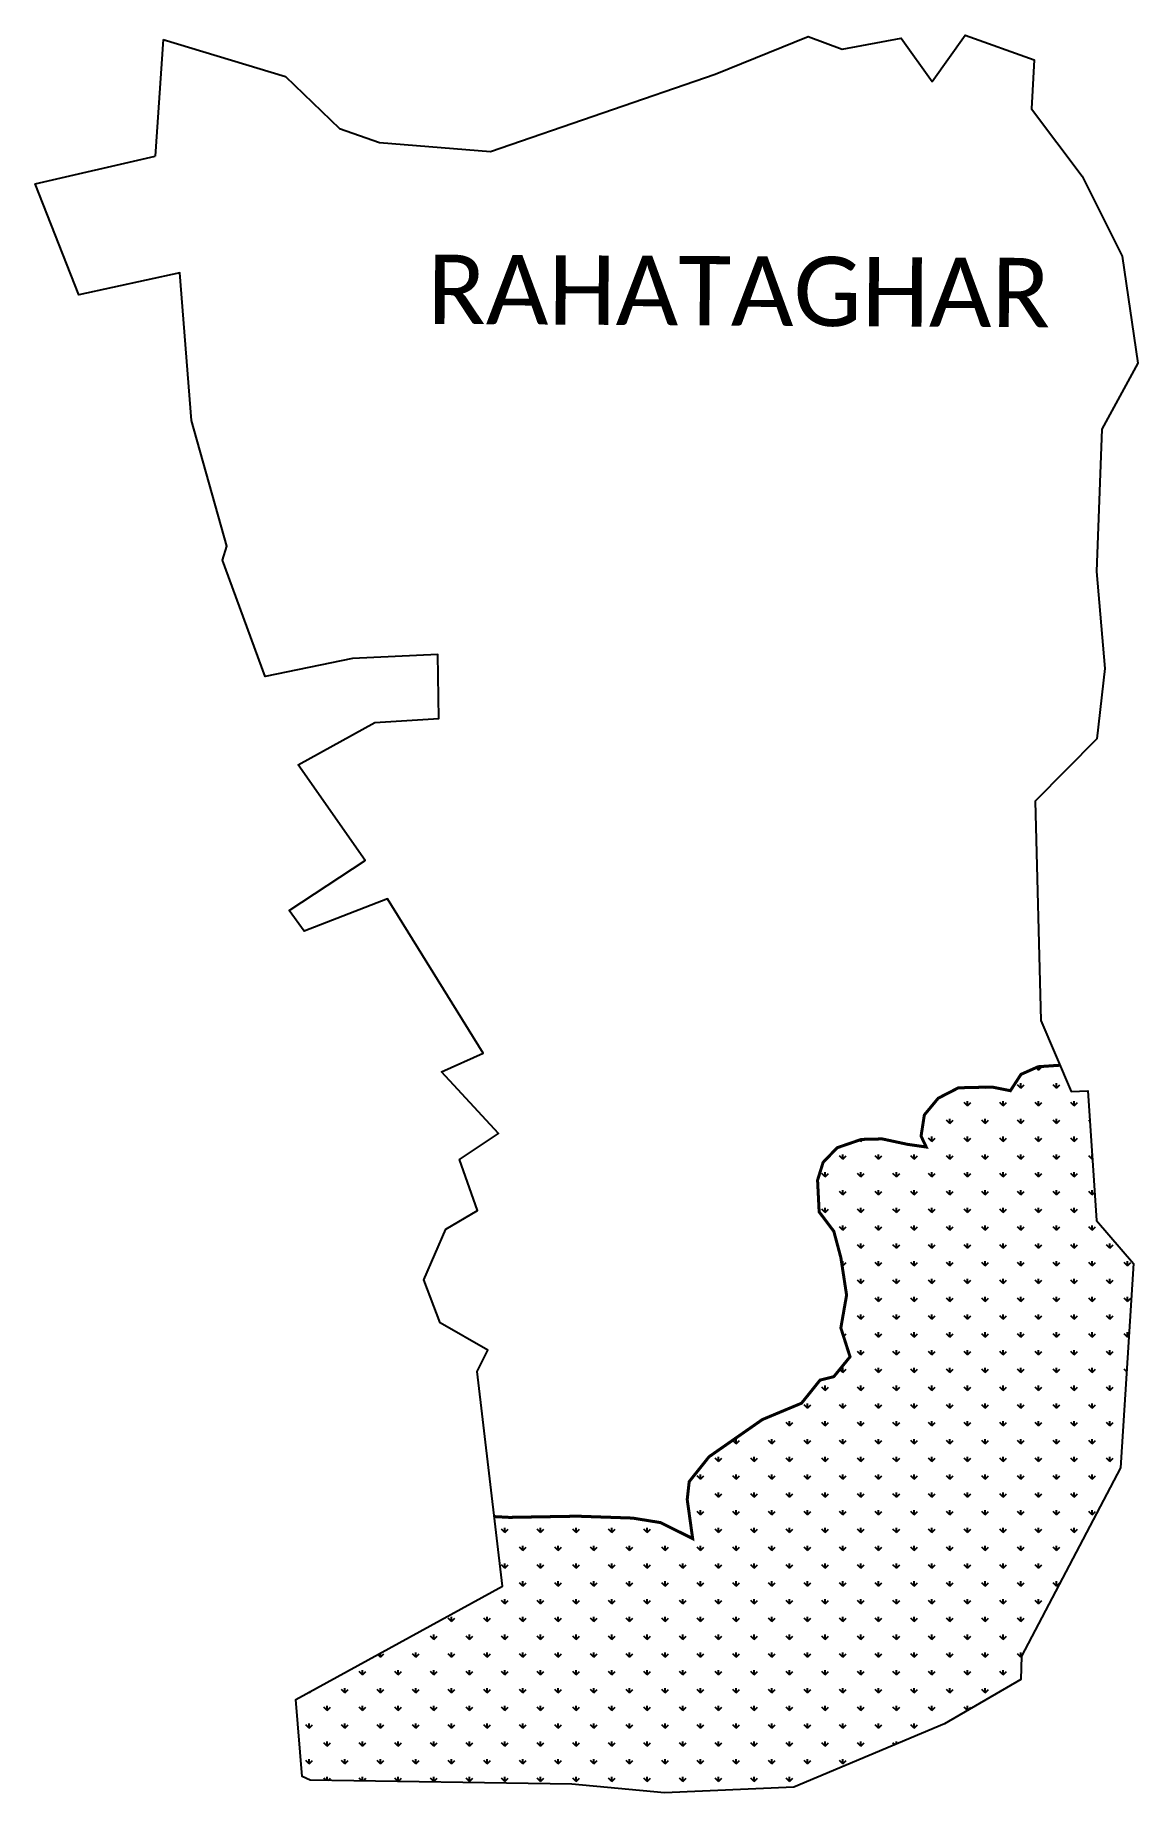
# Model space of a CAD drawing. Header units: metres. Extents: x 315559 to 316672, y 1897158 to 1898933.
import ezdxf

# ---------------------------------------------------------------- set-up
doc = ezdxf.new("R2010")
doc.units = ezdxf.units.M
for name, color, linetype in [('MANGROOVES', 112, 'Continuous'), ('village', 3, 'Continuous'), ('VILLAGE NAME', 250, 'Continuous')]:
    doc.layers.add(name, color=color, linetype=linetype)
doc.styles.get("Standard").update_dxf_attribs({"font": 'simplex.shx'})

msp = doc.modelspace()

# ---------------------------------------------------------------- hatches: boundary and pattern name
at = {"layer": 'MANGROOVES'}
h = msp.add_hatch(dxfattribs=at)
h.set_pattern_fill('GRASS', color=256)
h.paths.add_polyline_path([(316667.6, 1897692.3), (316630.5, 1897735.5), (316621.7, 1897866.6), (316604.7, 1897865.9), (316593.4, 1897892.4), (316571.5, 1897890.9), (316554.2, 1897883.2), (316543.5, 1897866.7), (316524.7, 1897870.4), (316491, 1897869.6), (316470.6, 1897859.1), (316456.6, 1897842.2), (316453.3, 1897820.8), (316458.5, 1897809.8), (316439.7, 1897812.5), (316414, 1897818), (316393, 1897817.5), (316368.6, 1897809.1), (316354.4, 1897794.3), (316348.8, 1897776.3), (316350.4, 1897744.3), (316365.2, 1897724.7), (316372.3, 1897698.2), (316378.1, 1897660.3), (316372.3, 1897627.1), (316381.6, 1897598), (316365.2, 1897577.9), (316351.3, 1897574.4), (316332.6, 1897551.1), (316293.1, 1897534.6), (316239.2, 1897497), (316219.2, 1897471.9), (316217.2, 1897453.9), (316222.7, 1897414.4), (316190.4, 1897430.5), (316161.9, 1897435.1), (316106.4, 1897437), (316037.6, 1897435.8), (316022.4, 1897436.6), (316030.7, 1897366.3), (315822, 1897251.9), (315828.3, 1897174.3), (315836.6, 1897170.5), (316100.7, 1897166.3), (316194.2, 1897157.6), (316325, 1897163.5), (316476.8, 1897227.4), (316554, 1897272), (316554.6, 1897295.6), (316654.8, 1897485.8)])

# ---------------------------------------------------------------- linework, layer by layer
at = {"color": 3, "flags": 128}
msp.add_lwpolyline([(315688, 1898928.2), (315680.2, 1898810.3)], dxfattribs=at)
at = {"layer": 'MANGROOVES', "const_width": 3.04, "flags": 128}
msp.add_lwpolyline([(316022.4, 1897436.6), (316037.6, 1897435.8), (316106.4, 1897437), (316161.9, 1897435.1), (316190.4, 1897430.5), (316222.7, 1897414.4), (316217.2, 1897453.9), (316219.2, 1897471.9), (316239.2, 1897497), (316293.1, 1897534.6), (316332.6, 1897551.1), (316351.3, 1897574.4), (316365.2, 1897577.9), (316381.6, 1897598), (316372.3, 1897627.1), (316378.1, 1897660.3), (316372.3, 1897698.2), (316365.2, 1897724.7), (316350.4, 1897744.3), (316348.8, 1897776.3), (316354.4, 1897794.3), (316368.6, 1897809.1), (316393, 1897817.5), (316414, 1897818), (316439.7, 1897812.5), (316458.5, 1897809.8), (316453.3, 1897820.8), (316456.6, 1897842.2), (316470.6, 1897859.1), (316491, 1897869.6), (316524.7, 1897870.4), (316543.5, 1897866.7), (316554.2, 1897883.2), (316571.5, 1897890.9), (316593.4, 1897892.4)], dxfattribs=at)
at = {"layer": 'village', "color": 3}
for points in [[(315688, 1898928.2, 0), (315811.6, 1898890.9, 0), (315866.3, 1898838.2, 0), (315906.5, 1898824.2, 0), (316018.7, 1898815.1, 0), (316245.3, 1898893.3, 0), (316339.4, 1898931.3, 0), (316373.7, 1898918.6, 0), (316433.1, 1898929.5, 0), (316464.4, 1898885.8, 0), (316497.9, 1898932.6, 0), (316567.6, 1898907.8, 0), (316564.7, 1898858.1, 0), (316616, 1898790.1, 0), (316656.3, 1898709.5, 0), (316656.3, 1898709.5, 0)], [(316656.3, 1898709.5, 0), (316672.1, 1898601.4, 0), (316635.7, 1898534.6, 0), (316630.3, 1898390.9, 0), (316638.8, 1898293.1, 0), (316630.8, 1898222, 0), (316568.5, 1898159.2, 0), (316574.1, 1897937.6, 0), (316604.7, 1897865.9, 0), (316621.7, 1897866.6, 0), (316630.5, 1897735.5, 0), (316667.6, 1897692.3, 0), (316654.8, 1897485.8, 0), (316554.6, 1897295.6, 0), (316554, 1897272, 0), (316476.8, 1897227.4, 0), (316325, 1897163.5, 0), (316194.2, 1897157.6, 0), (316100.7, 1897166.3, 0), (315836.6, 1897170.5, 0), (315828.3, 1897174.3, 0), (315822, 1897251.9, 0), (316030.7, 1897366.3, 0), (316005.1, 1897583, 0), (316015.9, 1897604.5, 0), (315967.7, 1897632.1, 0), (315951.3, 1897675.8, 0), (315973.4, 1897726.8, 0), (316005.5, 1897745.8, 0), (315987.2, 1897797.3, 0), (316026.7, 1897823.3, 0), (315969, 1897885.6, 0), (316011.2, 1897904.7, 0), (315914.5, 1898060.5, 0), (315830.6, 1898027.8, 0), (315815.3, 1898048.7, 0), (315892.2, 1898099.3, 0), (315824.4, 1898195.6, 0), (315901.7, 1898238.6, 0), (315966.3, 1898242.7, 0), (315965.6, 1898307.2, 0), (315879.3, 1898303.3, 0), (315791, 1898284.9, 0), (315748.1, 1898402.6, 0), (315752.4, 1898416.6, 0), (315716.7, 1898543.5, 0), (315705.1, 1898692.7, 0), (315602.9, 1898670.3, 0), (315558.9, 1898782.5, 0), (315680.2, 1898810.3, 0)]]:
    msp.add_polyline3d(points, dxfattribs=at)

# ---------------------------------------------------------------- texts
at = {"layer": 'VILLAGE NAME', "insert": (315955, 1898711.1), "char_height": 70, "attachment_point": 1, "rotation": 359.6762}
msp.add_mtext_dynamic_manual_height_columns('{\\fCalibri|b0|i0|c0|p34;RAHATAGHAR}', width=1097.028, gutter_width=520.2, heights=[0], dxfattribs=at)

doc.saveas('drawing.dxf')
